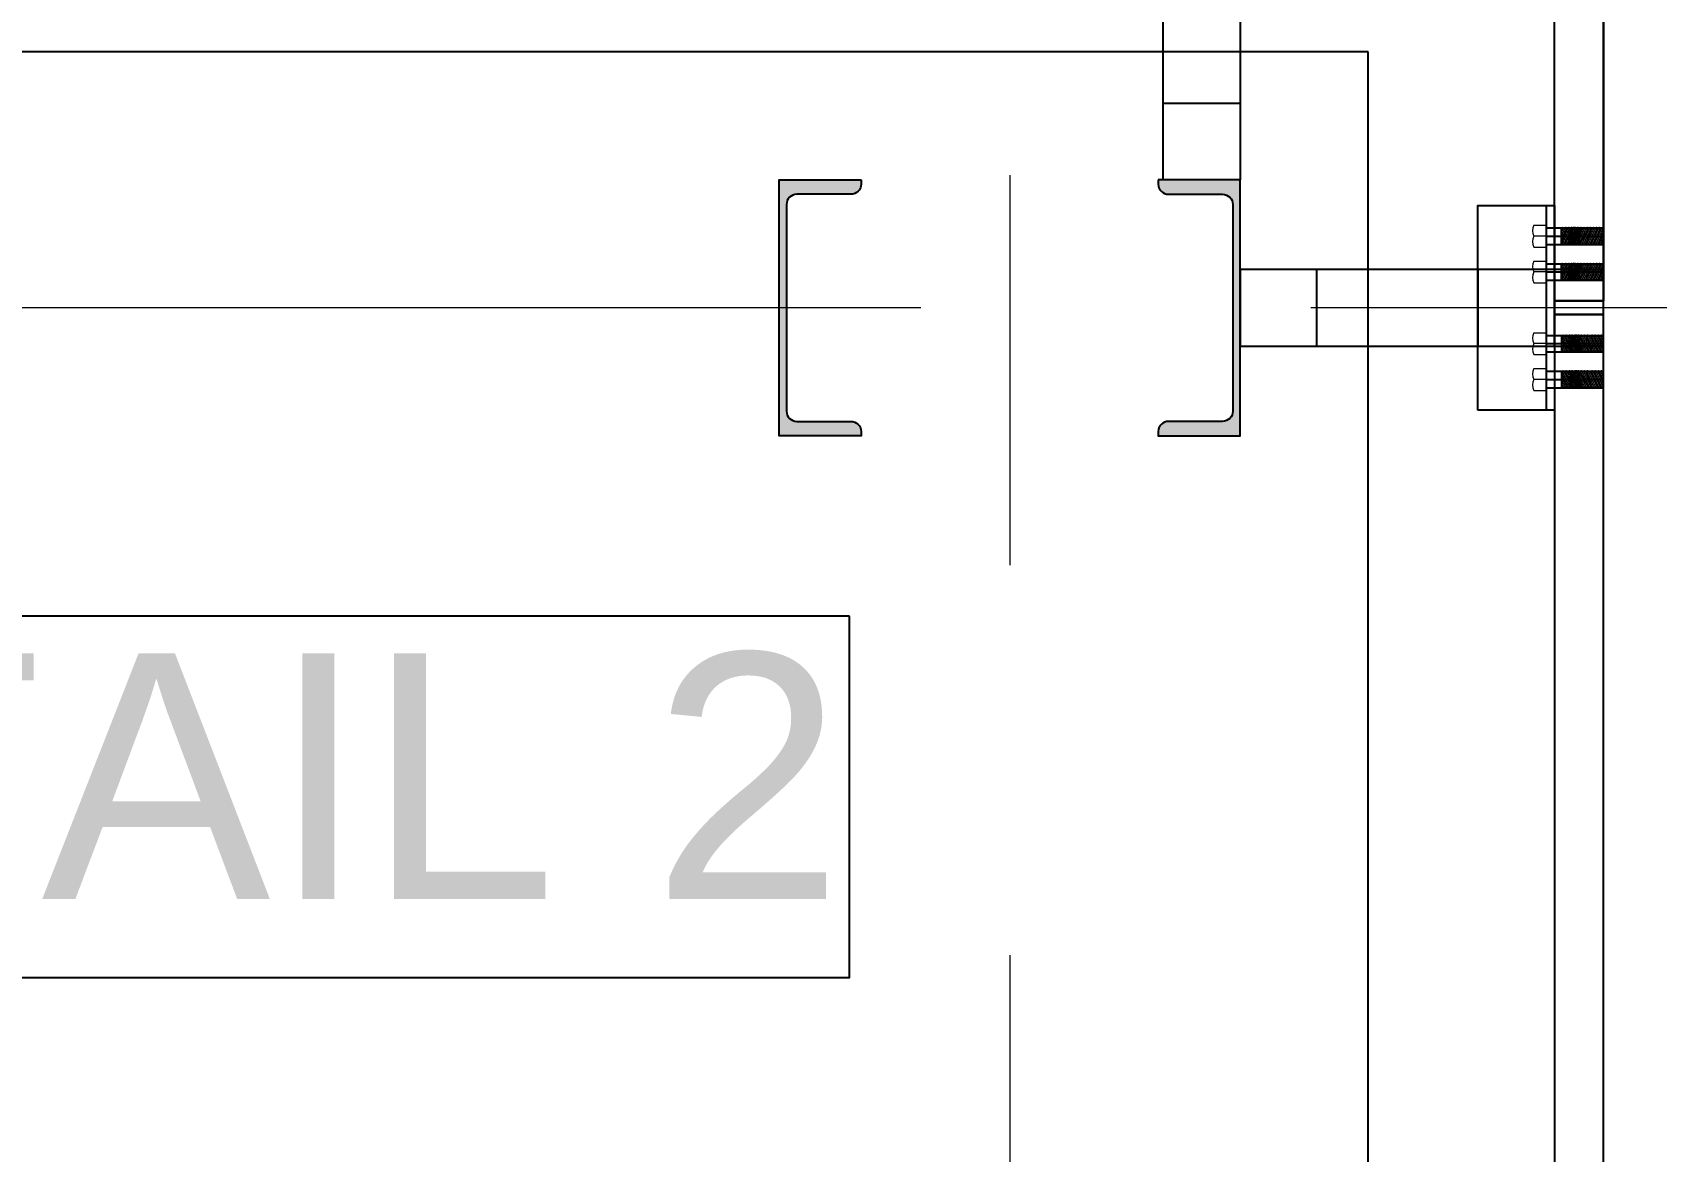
# Model space of a CAD drawing. Header units: millimetres. Extents: x 3470347 to 5996549, y -3470518 to 17149644.
# Drawn here: x 4860959 to 4862544, y 6639803 to 6640896 of the extents above; entities that cross this region are included whole.
import ezdxf
from ezdxf.enums import TextEntityAlignment as Align

# ---------------------------------------------------------------- set-up
doc = ezdxf.new("R2010")
doc.units = ezdxf.units.MM
doc.header["$MEASUREMENT"] = 0
doc.linetypes.add('CENTER', pattern=[50.8, 31.75, -6.35, 6.35, -6.35])
doc.layers.get('0').update_dxf_attribs({"linetype": 'CONTINUOUS', "lineweight": 25})
doc.layers.add('5', color=3, linetype='CONTINUOUS')
doc.layers.add('lintel', color=2, linetype='CONTINUOUS')
doc.layers.add('CENTER', color=8, linetype='CENTER', lineweight=0)
doc.layers.add('channnel', color=2, linetype='CONTINUOUS', lineweight=15)
doc.styles.add('TITLE', font='arial.ttf')

msp = doc.modelspace()

# ---------------------------------------------------------------- hatches: boundary and pattern name
at = {"transparency": 33554559}
h = msp.add_hatch(color=1, dxfattribs=at)
h.dxf.hatch_style = 1
h.paths.add_polyline_path([(4861687.87, 6640752.26), (4861687.87, 6640502.26), (4861767.87, 6640502.26), (4861767.87, 6640506.36, 0.4142136), (4861757.87, 6640516.36), (4861704.97, 6640516.36, -0.4142136), (4861694.97, 6640526.36), (4861694.97, 6640728.16, -0.4142136), (4861704.97, 6640738.16), (4861757.87, 6640738.16, 0.4142136), (4861767.87, 6640748.16), (4861767.87, 6640752.26)])
h = msp.add_hatch(color=1, dxfattribs=at)
h.dxf.hatch_style = 1
h.paths.add_polyline_path([(4862137.87, 6640752.26), (4862137.87, 6640502.26), (4862057.87, 6640502.26), (4862057.87, 6640506.36, -0.4142136), (4862067.87, 6640516.36), (4862120.77, 6640516.36, 0.4142136), (4862130.77, 6640526.36), (4862130.77, 6640728.16, 0.4142136), (4862120.77, 6640738.16), (4862067.87, 6640738.16, -0.4142136), (4862057.87, 6640748.16), (4862057.87, 6640752.26)])

# ---------------------------------------------------------------- linework, layer by layer
at = {"color": 3}
msp.add_line((4862436.87, 6640727.26, 0), (4862436.87, 6640527.26, 0), dxfattribs=at)
at = {"color": 8, "linetype": 'ByBlock'}
for p, q in [((4862436.87, 6640705.26, 0), (4862492.87, 6640705.26, 0)), ((4862436.87, 6640697.26, 0), (4862492.87, 6640697.26, 0)), ((4862436.87, 6640689.26, 0), (4862492.87, 6640689.26, 0)), ((4862436.87, 6640670.26, 0), (4862492.87, 6640670.26, 0)), ((4862436.87, 6640662.26, 0), (4862492.87, 6640662.26, 0)), ((4862436.87, 6640654.26, 0), (4862492.87, 6640654.26, 0)), ((4862436.87, 6640600.26, 0), (4862492.87, 6640600.26, 0)), ((4862436.87, 6640592.26, 0), (4862492.87, 6640592.26, 0)), ((4862436.87, 6640584.26, 0), (4862492.87, 6640584.26, 0)), ((4862436.87, 6640565.26, 0), (4862492.87, 6640565.26, 0)), ((4862436.87, 6640557.26, 0), (4862492.87, 6640557.26, 0)), ((4862436.87, 6640549.26, 0), (4862492.87, 6640549.26, 0))]:
    msp.add_line(p, q, dxfattribs=at)
at = {"color": 2}
for p, q in [((4862444.87, 6640633.93, 0), (4862492.87, 6640633.93, 0)), ((4862444.87, 6640633.93, 0), (4862492.87, 6640633.93, 0)), ((4862444.87, 6640620.59, 0), (4862492.87, 6640620.59, 0)), ((4862444.87, 6640620.59, 0), (4862492.87, 6640620.59, 0))]:
    msp.add_line(p, q, dxfattribs=at)
at = {"color": 8, "elevation": 0}
for points in [[(4832492.87, 6641107.26), (4832492.87, 6611107.26), (4862492.87, 6611107.26), (4862492.87, 6641107.26)], [(4832722.87, 6640877.26), (4832722.87, 6611337.26), (4862262.87, 6611337.26), (4862262.87, 6640877.26)]]:
    msp.add_lwpolyline(points, close=True, dxfattribs=at)
at = {"color": 6, "linetype": 'ByBlock', "elevation": 0}
for points in [[(4862492.87, 6641059.26), (4862492.87, 6640633.93), (4862444.87, 6640633.93), (4862444.87, 6641059.26)], [(4862492.87, 6634833.93), (4862492.87, 6640620.59), (4862444.87, 6640620.59), (4862444.87, 6634833.93)]]:
    msp.add_lwpolyline(points, close=True, dxfattribs=at)
at = {"color": 3, "elevation": 0}
for points in [[(4862137.87, 6640827.26), (4862137.87, 6640752.26), (4862062.87, 6640752.26), (4862062.87, 6640827.26)], [(4862369.87, 6640527.26), (4862369.87, 6640727.26), (4862444.87, 6640727.26), (4862444.87, 6640527.26)], [(4862212.87, 6640664.76), (4862137.87, 6640664.76), (4862137.87, 6640589.76), (4862212.87, 6640589.76)], [(4862444.87, 6640664.76), (4862369.87, 6640664.76), (4862369.87, 6640589.76), (4862444.87, 6640589.76)]]:
    msp.add_lwpolyline(points, close=True, dxfattribs=at)
at = {"color": 1, "elevation": 0}
for points in [[(4861767.87, 6640752.26), (4861767.87, 6640748.16, -0.4142136), (4861757.87, 6640738.16), (4861704.97, 6640738.16, 0.4142136), (4861694.97, 6640728.16), (4861694.97, 6640526.36, 0.4142136), (4861704.97, 6640516.36), (4861757.87, 6640516.36, -0.4142136), (4861767.87, 6640506.36), (4861767.87, 6640502.26), (4861687.87, 6640502.26), (4861687.87, 6640752.26)], [(4862057.87, 6640752.26), (4862057.87, 6640748.16, 0.4142136), (4862067.87, 6640738.16), (4862120.77, 6640738.16, -0.4142136), (4862130.77, 6640728.16), (4862130.77, 6640526.36, -0.4142136), (4862120.77, 6640516.36), (4862067.87, 6640516.36, 0.4142136), (4862057.87, 6640506.36), (4862057.87, 6640502.26), (4862137.87, 6640502.26), (4862137.87, 6640752.26)]]:
    msp.add_lwpolyline(points, format="xyb", close=True, dxfattribs=at)
at = {"layer": 'CENTER', "color": 8, "ltscale": 60}
for p, q in [((4861912.87, 6646090.98, 0), (4861912.87, 6608276.48, 0)), ((4864873.95, 6640627.26, 0), (4827811.52, 6640627.26, 0))]:
    msp.add_line(p, q, dxfattribs=at)
at = {"layer": 'channnel', "color": 8, "linetype": 'ByBlock'}
for p, q in [((4862424.55, 6640707.93, 0), (4862436.87, 6640707.93, 0)), ((4862436.87, 6640707.93, 0), (4862436.87, 6640686.59, 0)), ((4862436.87, 6640705.26, 0), (4862492.87, 6640705.26, 0)), ((4862451.27, 6640689.26, 0), (4862451.27, 6640705.26, 0)), ((4862492.87, 6640705.26, 0), (4862492.87, 6640689.26, 0)), ((4862436.87, 6640697.26, 0), (4862424.55, 6640697.26, 0)), ((4862436.87, 6640689.26, 0), (4862492.87, 6640689.26, 0)), ((4862424.55, 6640686.59, 0), (4862436.87, 6640686.59, 0)), ((4862424.55, 6640672.93, 0), (4862436.87, 6640672.93, 0)), ((4862436.87, 6640662.26, 0), (4862424.55, 6640662.26, 0)), ((4862436.87, 6640672.93, 0), (4862436.87, 6640651.59, 0)), ((4862436.87, 6640670.26, 0), (4862492.87, 6640670.26, 0)), ((4862451.27, 6640654.26, 0), (4862451.27, 6640670.26, 0)), ((4862492.87, 6640670.26, 0), (4862492.87, 6640654.26, 0)), ((4862424.55, 6640651.59, 0), (4862436.87, 6640651.59, 0)), ((4862436.87, 6640654.26, 0), (4862492.87, 6640654.26, 0)), ((4862424.55, 6640602.93, 0), (4862436.87, 6640602.93, 0)), ((4862436.87, 6640581.59, 0), (4862436.87, 6640602.93, 0)), ((4862436.87, 6640600.26, 0), (4862492.87, 6640600.26, 0)), ((4862451.27, 6640600.26, 0), (4862451.27, 6640584.26, 0)), ((4862492.87, 6640584.26, 0), (4862492.87, 6640600.26, 0)), ((4862436.87, 6640592.26, 0), (4862424.55, 6640592.26, 0)), ((4862424.55, 6640581.59, 0), (4862436.87, 6640581.59, 0)), ((4862436.87, 6640584.26, 0), (4862492.87, 6640584.26, 0)), ((4862424.55, 6640567.93, 0), (4862436.87, 6640567.93, 0)), ((4862436.87, 6640546.59, 0), (4862436.87, 6640567.93, 0)), ((4862436.87, 6640565.26, 0), (4862492.87, 6640565.26, 0)), ((4862451.27, 6640565.26, 0), (4862451.27, 6640549.26, 0)), ((4862492.87, 6640549.26, 0), (4862492.87, 6640565.26, 0)), ((4862436.87, 6640557.26, 0), (4862424.55, 6640557.26, 0)), ((4862424.55, 6640546.59, 0), (4862436.87, 6640546.59, 0)), ((4862436.87, 6640549.26, 0), (4862492.87, 6640549.26, 0))]:
    msp.add_line(p, q, dxfattribs=at)
at = {"layer": 'channnel', "color": 8, "linetype": 'Continuous'}
for p, q in [((4862450.61, 6640705.01, 0), (4862450.73, 6640705.26, 0)), ((4862451.27, 6640690.15, 0), (4862458.31, 6640705.26, 0)), ((4862451.27, 6640696.66, 0), (4862455.28, 6640705.26, 0)), ((4862451.27, 6640703.17, 0), (4862452.25, 6640705.26, 0)), ((4862453.65, 6640705.01, 0), (4862453.76, 6640705.26, 0)), ((4862453.89, 6640689.26, 0), (4862461.35, 6640705.26, 0)), ((4862456.68, 6640705.01, 0), (4862456.8, 6640705.26, 0)), ((4862456.92, 6640689.26, 0), (4862464.38, 6640705.26, 0)), ((4862459.5, 6640689.26, 0), (4862466.96, 6640705.26, 0)), ((4862459.72, 6640705.01, 0), (4862459.83, 6640705.26, 0)), ((4862459.96, 6640689.26, 0), (4862467.42, 6640705.26, 0)), ((4862460.09, 6640689.26, 0), (4862460.89, 6640705.26, 0)), ((4862466.02, 6640689.26, 0), (4862461.49, 6640705.26, 0)), ((4862462.53, 6640689.26, 0), (4862469.99, 6640705.26, 0)), ((4862462.75, 6640705.01, 0), (4862462.87, 6640705.26, 0)), ((4862462.99, 6640689.26, 0), (4862470.45, 6640705.26, 0)), ((4862468.46, 6640689.26, 0), (4862463.92, 6640705.26, 0)), ((4862465.56, 6640689.26, 0), (4862473.02, 6640705.26, 0)), ((4862465.78, 6640705.01, 0), (4862465.9, 6640705.26, 0)), ((4862468.6, 6640689.26, 0), (4862476.06, 6640705.26, 0)), ((4862469.06, 6640689.26, 0), (4862469.85, 6640705.26, 0)), ((4862471.63, 6640689.26, 0), (4862479.09, 6640705.26, 0)), ((4862474.67, 6640689.26, 0), (4862482.13, 6640705.26, 0)), ((4862477.7, 6640689.26, 0), (4862485.16, 6640705.26, 0)), ((4862481.01, 6640689.84, 0), (4862488.2, 6640705.26, 0)), ((4862484.04, 6640689.84, 0), (4862491.23, 6640705.26, 0)), ((4862451.27, 6640693.41, 0), (4862456.53, 6640704.68, 0)), ((4862451.27, 6640699.91, 0), (4862453.49, 6640704.68, 0)), ((4862452.64, 6640689.84, 0), (4862459.56, 6640704.68, 0)), ((4862455.68, 6640689.84, 0), (4862462.59, 6640704.68, 0)), ((4862458.71, 6640689.84, 0), (4862465.63, 6640704.68, 0)), ((4862458.85, 6640689.84, 0), (4862459.1, 6640704.68, 0)), ((4862464.78, 6640689.84, 0), (4862459.7, 6640704.68, 0)), ((4862461.28, 6640689.84, 0), (4862468.2, 6640704.68, 0)), ((4862461.74, 6640689.84, 0), (4862468.66, 6640704.68, 0)), ((4862461.88, 6640689.84, 0), (4862462.13, 6640704.68, 0)), ((4862464.32, 6640689.84, 0), (4862471.24, 6640704.68, 0)), ((4862470.25, 6640689.84, 0), (4862465.17, 6640704.68, 0)), ((4862467.35, 6640689.84, 0), (4862474.27, 6640704.68, 0)), ((4862467.81, 6640689.84, 0), (4862468.06, 6640704.68, 0)), ((4862470.39, 6640689.84, 0), (4862477.3, 6640704.68, 0)), ((4862473.42, 6640689.84, 0), (4862480.34, 6640704.68, 0)), ((4862476.45, 6640689.84, 0), (4862483.37, 6640704.68, 0)), ((4862479.22, 6640689.26, 0), (4862486.41, 6640704.68, 0)), ((4862482.25, 6640689.26, 0), (4862489.44, 6640704.68, 0)), ((4862485.29, 6640689.26, 0), (4862492.48, 6640704.68, 0)), ((4862487.07, 6640689.84, 0), (4862492.87, 6640702.27, 0)), ((4862488.32, 6640689.26, 0), (4862492.87, 6640699.02, 0)), ((4862490.11, 6640689.84, 0), (4862492.87, 6640695.76, 0)), ((4862491.36, 6640689.26, 0), (4862492.87, 6640692.51, 0)), ((4862450.61, 6640670.01, 0), (4862450.73, 6640670.26, 0)), ((4862451.27, 6640655.15, 0), (4862458.31, 6640670.26, 0)), ((4862451.27, 6640661.66, 0), (4862455.28, 6640670.26, 0)), ((4862451.27, 6640668.17, 0), (4862452.25, 6640670.26, 0)), ((4862451.27, 6640658.41, 0), (4862456.53, 6640669.68, 0)), ((4862451.27, 6640664.91, 0), (4862453.49, 6640669.68, 0)), ((4862452.64, 6640654.84, 0), (4862459.56, 6640669.68, 0)), ((4862453.65, 6640670.01, 0), (4862453.76, 6640670.26, 0)), ((4862453.89, 6640654.26, 0), (4862461.35, 6640670.26, 0)), ((4862455.68, 6640654.84, 0), (4862462.59, 6640669.68, 0)), ((4862456.68, 6640670.01, 0), (4862456.8, 6640670.26, 0)), ((4862456.92, 6640654.26, 0), (4862464.38, 6640670.26, 0)), ((4862458.71, 6640654.84, 0), (4862465.63, 6640669.68, 0)), ((4862458.85, 6640654.84, 0), (4862459.1, 6640669.68, 0)), ((4862459.5, 6640654.26, 0), (4862466.96, 6640670.26, 0)), ((4862464.78, 6640654.84, 0), (4862459.7, 6640669.68, 0)), ((4862459.72, 6640670.01, 0), (4862459.83, 6640670.26, 0)), ((4862459.96, 6640654.26, 0), (4862467.42, 6640670.26, 0)), ((4862460.09, 6640654.26, 0), (4862460.89, 6640670.26, 0)), ((4862461.28, 6640654.84, 0), (4862468.2, 6640669.68, 0)), ((4862466.02, 6640654.26, 0), (4862461.49, 6640670.26, 0)), ((4862461.74, 6640654.84, 0), (4862468.66, 6640669.68, 0)), ((4862461.88, 6640654.84, 0), (4862462.13, 6640669.68, 0)), ((4862462.53, 6640654.26, 0), (4862469.99, 6640670.26, 0)), ((4862462.75, 6640670.01, 0), (4862462.87, 6640670.26, 0)), ((4862462.99, 6640654.26, 0), (4862470.45, 6640670.26, 0)), ((4862468.46, 6640654.26, 0), (4862463.92, 6640670.26, 0)), ((4862464.32, 6640654.84, 0), (4862471.24, 6640669.68, 0)), ((4862470.25, 6640654.84, 0), (4862465.17, 6640669.68, 0)), ((4862465.56, 6640654.26, 0), (4862473.02, 6640670.26, 0)), ((4862465.78, 6640670.01, 0), (4862465.9, 6640670.26, 0)), ((4862467.35, 6640654.84, 0), (4862474.27, 6640669.68, 0)), ((4862467.81, 6640654.84, 0), (4862468.06, 6640669.68, 0)), ((4862468.6, 6640654.26, 0), (4862476.06, 6640670.26, 0)), ((4862469.06, 6640654.26, 0), (4862469.85, 6640670.26, 0)), ((4862470.39, 6640654.84, 0), (4862477.3, 6640669.68, 0)), ((4862471.63, 6640654.26, 0), (4862479.09, 6640670.26, 0)), ((4862473.42, 6640654.84, 0), (4862480.34, 6640669.68, 0)), ((4862474.67, 6640654.26, 0), (4862482.13, 6640670.26, 0)), ((4862476.45, 6640654.84, 0), (4862483.37, 6640669.68, 0)), ((4862477.7, 6640654.26, 0), (4862485.16, 6640670.26, 0)), ((4862479.22, 6640654.26, 0), (4862486.41, 6640669.68, 0)), ((4862481.01, 6640654.84, 0), (4862488.2, 6640670.26, 0)), ((4862482.25, 6640654.26, 0), (4862489.44, 6640669.68, 0)), ((4862484.04, 6640654.84, 0), (4862491.23, 6640670.26, 0)), ((4862485.29, 6640654.26, 0), (4862492.48, 6640669.68, 0)), ((4862487.07, 6640654.84, 0), (4862492.87, 6640667.27, 0)), ((4862488.32, 6640654.26, 0), (4862492.87, 6640664.02, 0)), ((4862490.11, 6640654.84, 0), (4862492.87, 6640660.76, 0)), ((4862491.36, 6640654.26, 0), (4862492.87, 6640657.51, 0)), ((4862451.27, 6640599.37, 0), (4862458.31, 6640584.26, 0)), ((4862451.27, 6640596.12, 0), (4862456.53, 6640584.84, 0)), ((4862452.64, 6640599.68, 0), (4862459.56, 6640584.84, 0)), ((4862453.89, 6640600.26, 0), (4862461.35, 6640584.26, 0)), ((4862455.68, 6640599.68, 0), (4862462.59, 6640584.84, 0)), ((4862456.92, 6640600.26, 0), (4862464.38, 6640584.26, 0)), ((4862458.71, 6640599.68, 0), (4862465.63, 6640584.84, 0)), ((4862458.85, 6640599.68, 0), (4862459.1, 6640584.84, 0)), ((4862459.5, 6640600.26, 0), (4862466.96, 6640584.26, 0)), ((4862464.78, 6640599.68, 0), (4862459.7, 6640584.84, 0)), ((4862459.96, 6640600.26, 0), (4862467.42, 6640584.26, 0)), ((4862460.09, 6640600.26, 0), (4862460.89, 6640584.26, 0)), ((4862461.28, 6640599.68, 0), (4862468.2, 6640584.84, 0)), ((4862466.02, 6640600.26, 0), (4862461.49, 6640584.26, 0)), ((4862461.74, 6640599.68, 0), (4862468.66, 6640584.84, 0)), ((4862461.88, 6640599.68, 0), (4862462.13, 6640584.84, 0)), ((4862462.53, 6640600.26, 0), (4862469.99, 6640584.26, 0)), ((4862462.99, 6640600.26, 0), (4862470.45, 6640584.26, 0)), ((4862468.46, 6640600.26, 0), (4862463.92, 6640584.26, 0)), ((4862464.32, 6640599.68, 0), (4862471.24, 6640584.84, 0)), ((4862470.25, 6640599.68, 0), (4862465.17, 6640584.84, 0)), ((4862465.56, 6640600.26, 0), (4862473.02, 6640584.26, 0)), ((4862467.35, 6640599.68, 0), (4862474.27, 6640584.84, 0)), ((4862467.81, 6640599.68, 0), (4862468.06, 6640584.84, 0)), ((4862468.6, 6640600.26, 0), (4862476.06, 6640584.26, 0)), ((4862469.06, 6640600.26, 0), (4862469.85, 6640584.26, 0)), ((4862470.39, 6640599.68, 0), (4862477.3, 6640584.84, 0)), ((4862471.63, 6640600.26, 0), (4862479.09, 6640584.26, 0)), ((4862473.42, 6640599.68, 0), (4862480.34, 6640584.84, 0)), ((4862474.67, 6640600.26, 0), (4862482.13, 6640584.26, 0)), ((4862476.45, 6640599.68, 0), (4862483.37, 6640584.84, 0)), ((4862477.7, 6640600.26, 0), (4862485.16, 6640584.26, 0)), ((4862479.22, 6640600.26, 0), (4862486.41, 6640584.84, 0)), ((4862481.01, 6640599.68, 0), (4862488.2, 6640584.26, 0)), ((4862482.25, 6640600.26, 0), (4862489.44, 6640584.84, 0)), ((4862484.04, 6640599.68, 0), (4862491.23, 6640584.26, 0)), ((4862485.29, 6640600.26, 0), (4862492.48, 6640584.84, 0)), ((4862487.07, 6640599.68, 0), (4862492.87, 6640587.25, 0)), ((4862488.32, 6640600.26, 0), (4862492.87, 6640590.5, 0)), ((4862490.11, 6640599.68, 0), (4862492.87, 6640593.76, 0)), ((4862491.36, 6640600.26, 0), (4862492.87, 6640597.01, 0)), ((4862450.61, 6640584.51, 0), (4862450.73, 6640584.26, 0)), ((4862451.27, 6640592.86, 0), (4862455.28, 6640584.26, 0)), ((4862451.27, 6640589.61, 0), (4862453.49, 6640584.84, 0)), ((4862451.27, 6640586.35, 0), (4862452.25, 6640584.26, 0)), ((4862453.65, 6640584.51, 0), (4862453.76, 6640584.26, 0)), ((4862456.68, 6640584.51, 0), (4862456.8, 6640584.26, 0)), ((4862459.72, 6640584.51, 0), (4862459.83, 6640584.26, 0)), ((4862462.75, 6640584.51, 0), (4862462.87, 6640584.26, 0)), ((4862465.78, 6640584.51, 0), (4862465.9, 6640584.26, 0)), ((4862451.27, 6640564.37, 0), (4862458.31, 6640549.26, 0)), ((4862452.64, 6640564.68, 0), (4862459.56, 6640549.84, 0)), ((4862453.89, 6640565.26, 0), (4862461.35, 6640549.26, 0)), ((4862455.68, 6640564.68, 0), (4862462.59, 6640549.84, 0)), ((4862456.92, 6640565.26, 0), (4862464.38, 6640549.26, 0)), ((4862458.71, 6640564.68, 0), (4862465.63, 6640549.84, 0)), ((4862458.85, 6640564.68, 0), (4862459.1, 6640549.84, 0)), ((4862459.5, 6640565.26, 0), (4862466.96, 6640549.26, 0)), ((4862464.78, 6640564.68, 0), (4862459.7, 6640549.84, 0)), ((4862459.96, 6640565.26, 0), (4862467.42, 6640549.26, 0)), ((4862460.09, 6640565.26, 0), (4862460.89, 6640549.26, 0)), ((4862461.28, 6640564.68, 0), (4862468.2, 6640549.84, 0)), ((4862466.02, 6640565.26, 0), (4862461.49, 6640549.26, 0)), ((4862461.74, 6640564.68, 0), (4862468.66, 6640549.84, 0)), ((4862461.88, 6640564.68, 0), (4862462.13, 6640549.84, 0)), ((4862462.53, 6640565.26, 0), (4862469.99, 6640549.26, 0)), ((4862462.99, 6640565.26, 0), (4862470.45, 6640549.26, 0)), ((4862468.46, 6640565.26, 0), (4862463.92, 6640549.26, 0)), ((4862464.32, 6640564.68, 0), (4862471.24, 6640549.84, 0)), ((4862470.25, 6640564.68, 0), (4862465.17, 6640549.84, 0)), ((4862465.56, 6640565.26, 0), (4862473.02, 6640549.26, 0)), ((4862467.35, 6640564.68, 0), (4862474.27, 6640549.84, 0)), ((4862467.81, 6640564.68, 0), (4862468.06, 6640549.84, 0)), ((4862468.6, 6640565.26, 0), (4862476.06, 6640549.26, 0)), ((4862469.06, 6640565.26, 0), (4862469.85, 6640549.26, 0)), ((4862470.39, 6640564.68, 0), (4862477.3, 6640549.84, 0)), ((4862471.63, 6640565.26, 0), (4862479.09, 6640549.26, 0)), ((4862473.42, 6640564.68, 0), (4862480.34, 6640549.84, 0)), ((4862474.67, 6640565.26, 0), (4862482.13, 6640549.26, 0)), ((4862476.45, 6640564.68, 0), (4862483.37, 6640549.84, 0)), ((4862477.7, 6640565.26, 0), (4862485.16, 6640549.26, 0)), ((4862479.22, 6640565.26, 0), (4862486.41, 6640549.84, 0)), ((4862481.01, 6640564.68, 0), (4862488.2, 6640549.26, 0)), ((4862482.25, 6640565.26, 0), (4862489.44, 6640549.84, 0)), ((4862484.04, 6640564.68, 0), (4862491.23, 6640549.26, 0)), ((4862485.29, 6640565.26, 0), (4862492.48, 6640549.84, 0)), ((4862487.07, 6640564.68, 0), (4862492.87, 6640552.25, 0)), ((4862488.32, 6640565.26, 0), (4862492.87, 6640555.5, 0)), ((4862490.11, 6640564.68, 0), (4862492.87, 6640558.76, 0)), ((4862491.36, 6640565.26, 0), (4862492.87, 6640562.01, 0)), ((4862450.61, 6640549.51, 0), (4862450.73, 6640549.26, 0)), ((4862451.27, 6640561.12, 0), (4862456.53, 6640549.84, 0)), ((4862451.27, 6640557.86, 0), (4862455.28, 6640549.26, 0)), ((4862451.27, 6640554.61, 0), (4862453.49, 6640549.84, 0)), ((4862451.27, 6640551.35, 0), (4862452.25, 6640549.26, 0)), ((4862453.65, 6640549.51, 0), (4862453.76, 6640549.26, 0)), ((4862456.68, 6640549.51, 0), (4862456.8, 6640549.26, 0)), ((4862459.72, 6640549.51, 0), (4862459.83, 6640549.26, 0)), ((4862462.75, 6640549.51, 0), (4862462.87, 6640549.26, 0)), ((4862465.78, 6640549.51, 0), (4862465.9, 6640549.26, 0))]:
    msp.add_line(p, q, dxfattribs=at)
at = {"layer": 'channnel', "color": 8, "linetype": 'ByBlock'}
for centre in [(4862438.09, 6640702.59, 0), (4862438.09, 6640691.93, 0), (4862438.09, 6640667.59, 0), (4862438.09, 6640656.93, 0), (4862438.09, 6640597.59, 0), (4862438.09, 6640586.93, 0), (4862438.09, 6640562.59, 0), (4862438.09, 6640551.93, 0)]:
    msp.add_arc(centre, 14.55, 158.49843, 201.50157, dxfattribs=at)
at = {"layer": 'channnel', "color": 8, "linetype": 'Continuous'}
for centre, radius, start, end in [((4862452.87, 6640704.97, 0), 0.688, 335, 155), ((4862455.9, 6640704.97, 0), 0.688, 335, 155), ((4862458.94, 6640704.97, 0), 0.688, 335, 155), ((4862463.36, 6640725.68, 0), 21.43, 258.54129, 287.64483), ((4862463.95, 6640725.68, 0), 21.43, 258.54129, 287.64483), ((4862461.51, 6640704.97, 0), 0.688, 335, 155), ((4862461.97, 6640704.97, 0), 0.688, 335, 155), ((4862464.11, 6640697.41, 0), 8.28, 61.4339, 108.4716), ((4862464.54, 6640704.97, 0), 0.688, 335, 155), ((4862465.01, 6640704.97, 0), 0.688, 335, 155), ((4862467.58, 6640704.97, 0), 0.688, 335, 155), ((4862468.04, 6640704.97, 0), 0.688, 335, 155), ((4862470.61, 6640704.97, 0), 0.687, 335, 155), ((4862473.65, 6640704.97, 0), 0.688, 335, 155), ((4862476.68, 6640704.97, 0), 0.688, 335, 155), ((4862479.72, 6640704.97, 0), 0.688, 335, 155), ((4862482.75, 6640704.97, 0), 0.688, 335, 155), ((4862485.78, 6640704.97, 0), 0.688, 335, 155), ((4862488.82, 6640704.97, 0), 0.688, 335, 155), ((4862491.85, 6640704.97, 0), 0.688, 335, 155), ((4862453.26, 6640689.55, 0), 0.687, 155, 335), ((4862456.3, 6640689.55, 0), 0.687, 155, 335), ((4862459.33, 6640689.55, 0), 0.687, 155, 335), ((4862459.47, 6640689.55, 0), 0.688, 155, 335), ((4862465.99, 6640668.84, 0), 21.43, 78.54129, 107.64483), ((4862461.91, 6640689.55, 0), 0.687, 155, 335), ((4862462.37, 6640689.55, 0), 0.687, 155, 335), ((4862465.84, 6640697.11, 0), 8.28, 241.4339, 288.4716), ((4862464.94, 6640689.55, 0), 0.688, 155, 335), ((4862465.4, 6640689.55, 0), 0.687, 155, 335), ((4862467.97, 6640689.55, 0), 0.688, 155, 335), ((4862468.44, 6640689.55, 0), 0.687, 155, 335), ((4862471.01, 6640689.55, 0), 0.687, 155, 335), ((4862474.04, 6640689.55, 0), 0.688, 155, 335), ((4862477.08, 6640689.55, 0), 0.688, 155, 335), ((4862481.63, 6640689.55, 0), 0.688, 155, 335), ((4862484.66, 6640689.55, 0), 0.688, 155, 335), ((4862487.7, 6640689.55, 0), 0.687, 155, 335), ((4862490.73, 6640689.55, 0), 0.688, 155, 335), ((4862452.87, 6640669.97, 0), 0.688, 335, 155), ((4862455.9, 6640669.97, 0), 0.688, 335, 155), ((4862458.94, 6640669.97, 0), 0.688, 335, 155), ((4862463.36, 6640690.68, 0), 21.43, 258.54129, 287.64483), ((4862463.95, 6640690.68, 0), 21.43, 258.54129, 287.64483), ((4862461.51, 6640669.97, 0), 0.688, 335, 155), ((4862461.97, 6640669.97, 0), 0.688, 335, 155), ((4862464.11, 6640662.41, 0), 8.28, 61.4339, 108.4716), ((4862464.54, 6640669.97, 0), 0.688, 335, 155), ((4862465.01, 6640669.97, 0), 0.688, 335, 155), ((4862467.58, 6640669.97, 0), 0.688, 335, 155), ((4862468.04, 6640669.97, 0), 0.688, 335, 155), ((4862470.61, 6640669.97, 0), 0.687, 335, 155), ((4862473.65, 6640669.97, 0), 0.688, 335, 155), ((4862476.68, 6640669.97, 0), 0.688, 335, 155), ((4862479.72, 6640669.97, 0), 0.688, 335, 155), ((4862482.75, 6640669.97, 0), 0.688, 335, 155), ((4862485.78, 6640669.97, 0), 0.688, 335, 155), ((4862488.82, 6640669.97, 0), 0.688, 335, 155), ((4862491.85, 6640669.97, 0), 0.688, 335, 155), ((4862453.26, 6640654.55, 0), 0.687, 155, 335), ((4862456.3, 6640654.55, 0), 0.687, 155, 335), ((4862459.33, 6640654.55, 0), 0.687, 155, 335), ((4862459.47, 6640654.55, 0), 0.688, 155, 335), ((4862465.99, 6640633.84, 0), 21.43, 78.54129, 107.64483), ((4862461.91, 6640654.55, 0), 0.687, 155, 335), ((4862462.37, 6640654.55, 0), 0.687, 155, 335), ((4862465.84, 6640662.11, 0), 8.28, 241.4339, 288.4716), ((4862464.94, 6640654.55, 0), 0.688, 155, 335), ((4862465.4, 6640654.55, 0), 0.687, 155, 335), ((4862467.97, 6640654.55, 0), 0.688, 155, 335), ((4862468.44, 6640654.55, 0), 0.687, 155, 335), ((4862471.01, 6640654.55, 0), 0.687, 155, 335), ((4862474.04, 6640654.55, 0), 0.688, 155, 335), ((4862477.08, 6640654.55, 0), 0.688, 155, 335), ((4862481.63, 6640654.55, 0), 0.688, 155, 335), ((4862484.66, 6640654.55, 0), 0.688, 155, 335), ((4862487.7, 6640654.55, 0), 0.687, 155, 335), ((4862490.73, 6640654.55, 0), 0.688, 155, 335), ((4862453.26, 6640599.97, 0), 0.687, 25, 205), ((4862456.3, 6640599.97, 0), 0.687, 25, 205), ((4862459.33, 6640599.97, 0), 0.687, 25, 205), ((4862459.47, 6640599.97, 0), 0.688, 25, 205), ((4862465.99, 6640620.68, 0), 21.43, 252.35517, 281.45871), ((4862461.91, 6640599.97, 0), 0.687, 25, 205), ((4862462.37, 6640599.97, 0), 0.687, 25, 205), ((4862465.84, 6640592.41, 0), 8.28, 71.5284, 118.5661), ((4862464.94, 6640599.97, 0), 0.688, 25, 205), ((4862465.4, 6640599.97, 0), 0.687, 25, 205), ((4862467.97, 6640599.97, 0), 0.688, 25, 205), ((4862468.44, 6640599.97, 0), 0.687, 25, 205), ((4862471.01, 6640599.97, 0), 0.687, 25, 205), ((4862474.04, 6640599.97, 0), 0.688, 25, 205), ((4862477.08, 6640599.97, 0), 0.688, 25, 205), ((4862481.63, 6640599.97, 0), 0.688, 25, 205), ((4862484.66, 6640599.97, 0), 0.688, 25, 205), ((4862487.7, 6640599.97, 0), 0.687, 25, 205), ((4862490.73, 6640599.97, 0), 0.688, 25, 205), ((4862452.87, 6640584.55, 0), 0.688, 205, 25), ((4862455.9, 6640584.55, 0), 0.688, 205, 25), ((4862458.94, 6640584.55, 0), 0.688, 205, 25), ((4862463.36, 6640563.84, 0), 21.43, 72.35517, 101.45871), ((4862463.95, 6640563.84, 0), 21.43, 72.35517, 101.45871), ((4862461.51, 6640584.55, 0), 0.688, 205, 25), ((4862461.97, 6640584.55, 0), 0.688, 205, 25), ((4862464.11, 6640592.11, 0), 8.28, 251.5284, 298.5661), ((4862464.54, 6640584.55, 0), 0.688, 205, 25), ((4862465.01, 6640584.55, 0), 0.688, 205, 25), ((4862467.58, 6640584.55, 0), 0.688, 205, 25), ((4862468.04, 6640584.55, 0), 0.688, 205, 25), ((4862470.61, 6640584.55, 0), 0.687, 205, 25), ((4862473.65, 6640584.55, 0), 0.688, 205, 25), ((4862476.68, 6640584.55, 0), 0.688, 205, 25), ((4862479.72, 6640584.55, 0), 0.688, 205, 25), ((4862482.75, 6640584.55, 0), 0.688, 205, 25), ((4862485.78, 6640584.55, 0), 0.688, 205, 25), ((4862488.82, 6640584.55, 0), 0.688, 205, 25), ((4862491.85, 6640584.55, 0), 0.688, 205, 25), ((4862453.26, 6640564.97, 0), 0.687, 25, 205), ((4862456.3, 6640564.97, 0), 0.687, 25, 205), ((4862459.33, 6640564.97, 0), 0.687, 25, 205), ((4862459.47, 6640564.97, 0), 0.688, 25, 205), ((4862465.99, 6640585.68, 0), 21.43, 252.35517, 281.45871), ((4862461.91, 6640564.97, 0), 0.687, 25, 205), ((4862462.37, 6640564.97, 0), 0.687, 25, 205), ((4862465.84, 6640557.41, 0), 8.28, 71.5284, 118.5661), ((4862464.94, 6640564.97, 0), 0.688, 25, 205), ((4862465.4, 6640564.97, 0), 0.687, 25, 205), ((4862467.97, 6640564.97, 0), 0.688, 25, 205), ((4862468.44, 6640564.97, 0), 0.687, 25, 205), ((4862471.01, 6640564.97, 0), 0.687, 25, 205), ((4862474.04, 6640564.97, 0), 0.688, 25, 205), ((4862477.08, 6640564.97, 0), 0.688, 25, 205), ((4862481.63, 6640564.97, 0), 0.688, 25, 205), ((4862484.66, 6640564.97, 0), 0.688, 25, 205), ((4862487.7, 6640564.97, 0), 0.687, 25, 205), ((4862490.73, 6640564.97, 0), 0.688, 25, 205), ((4862452.87, 6640549.55, 0), 0.688, 205, 25), ((4862455.9, 6640549.55, 0), 0.688, 205, 25), ((4862458.94, 6640549.55, 0), 0.688, 205, 25), ((4862463.36, 6640528.84, 0), 21.43, 72.35517, 101.45871), ((4862463.95, 6640528.84, 0), 21.43, 72.35517, 101.45871), ((4862461.51, 6640549.55, 0), 0.688, 205, 25), ((4862461.97, 6640549.55, 0), 0.688, 205, 25), ((4862464.11, 6640557.11, 0), 8.28, 251.5284, 298.5661), ((4862464.54, 6640549.55, 0), 0.688, 205, 25), ((4862465.01, 6640549.55, 0), 0.688, 205, 25), ((4862467.58, 6640549.55, 0), 0.688, 205, 25), ((4862468.04, 6640549.55, 0), 0.688, 205, 25), ((4862470.61, 6640549.55, 0), 0.687, 205, 25), ((4862473.65, 6640549.55, 0), 0.688, 205, 25), ((4862476.68, 6640549.55, 0), 0.688, 205, 25), ((4862479.72, 6640549.55, 0), 0.688, 205, 25), ((4862482.75, 6640549.55, 0), 0.688, 205, 25), ((4862485.78, 6640549.55, 0), 0.688, 205, 25), ((4862488.82, 6640549.55, 0), 0.688, 205, 25), ((4862491.85, 6640549.55, 0), 0.688, 205, 25)]:
    msp.add_arc(centre, radius, start, end, dxfattribs=at)
at = {"layer": 'lintel', "color": 5, "linetype": 'ByBlock', "elevation": 0}
for points in [[(4862062.87, 6641107.26), (4862137.87, 6641107.26), (4862137.87, 6640752.26), (4862062.87, 6640752.26), (4862062.87, 6641107.26)], [(4862492.87, 6640589.76), (4862492.87, 6640664.76), (4862137.87, 6640664.76), (4862137.87, 6640589.76), (4862492.87, 6640589.76)]]:
    msp.add_lwpolyline(points, dxfattribs=at)
at = {"layer": 'lintel', "color": 1, "linetype": 'ByBlock'}
msp.add_lwpolyline([(4861756.45, 6640326.03), (4860269.67, 6640326.03), (4860269.67, 6639973.33), (4861756.45, 6639973.33)], close=True, dxfattribs=at)

# ---------------------------------------------------------------- texts
at = {"layer": '5', "linetype": 'ByBlock', "style": 'TITLE'}
msp.add_text('DETAIL 2', height=240, dxfattribs=at).set_placement((4861023.62, 6640169.85), align=Align.MIDDLE_CENTER)

doc.saveas('drawing.dxf')
